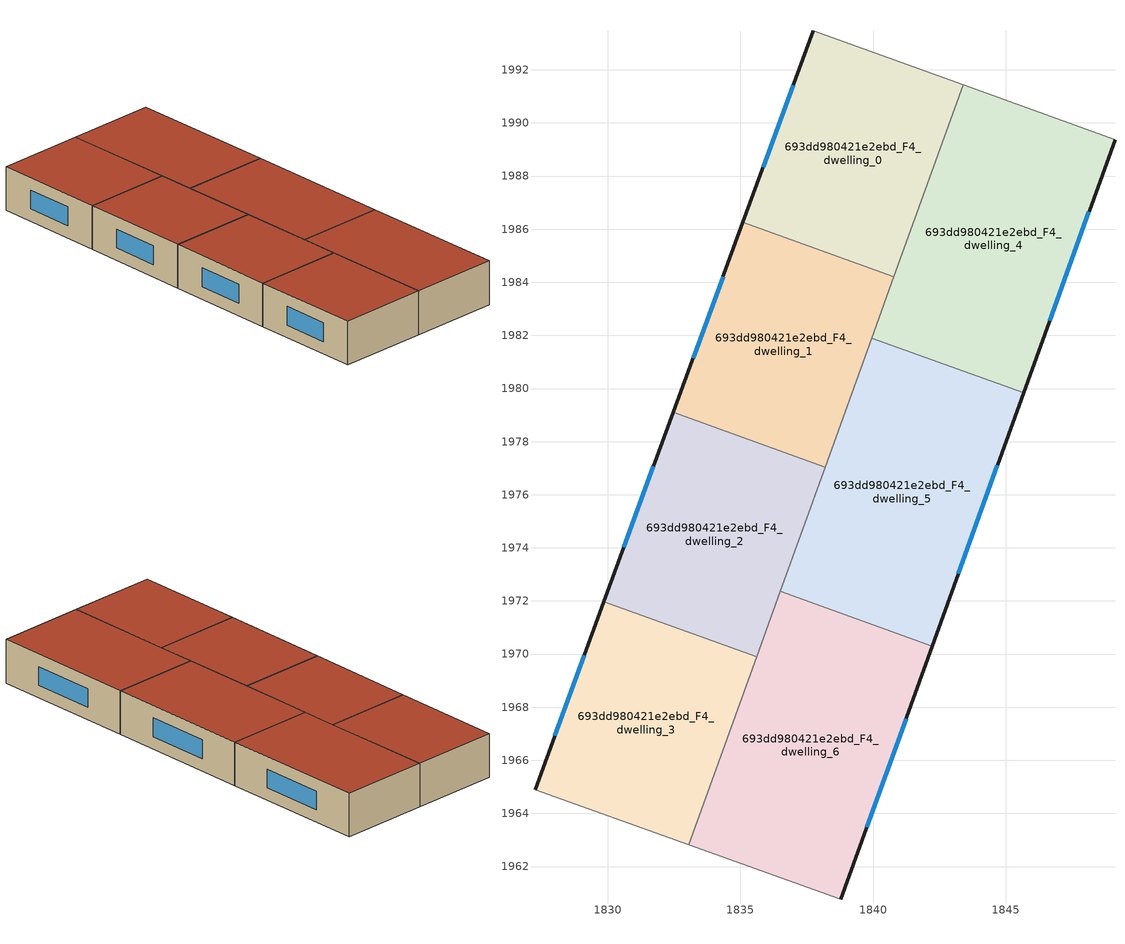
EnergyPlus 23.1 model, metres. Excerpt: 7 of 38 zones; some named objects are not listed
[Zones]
693dd980421e2ebd_F4_dwelling_0
 floor to 693dd980421e2ebd_F3_dwelling_0 (EU_floor_Construction): 1843.39,1991.44 1840.78,1984.21 1835.1,1986.26 1837.74,1993.48 z12
 wall outside (EU_wall_Construction): 1837.74,1993.48 1835.1,1986.26 z12:15
 wall adiabatic (EU_wall_Construction): 1843.39,1991.44 1837.74,1993.48 z12:15
 wall to 693dd980421e2ebd_F4_dwelling_1 (EU_wall_Construction): 1835.1,1986.26 1840.78,1984.21 z12:15
 wall to 693dd980421e2ebd_F4_dwelling_4 (EU_wall_Construction): 1840.78,1984.21 1843.39,1991.44 z12:15
 window (EU_Window_Construction): 1836.99,1991.42 1835.85,1988.33 z12.86:14.14
 roof outside (EU_roof_Construction): 1840.78,1984.21 1843.39,1991.44 1837.74,1993.48 1835.1,1986.26 z15
693dd980421e2ebd_F4_dwelling_1
 floor to 693dd980421e2ebd_F3_dwelling_1 (EU_floor_Construction): 1840.78,1984.21 1838.19,1977.04 1832.47,1979.1 1835.1,1986.26 z12
 wall outside (EU_wall_Construction): 1835.1,1986.26 1832.47,1979.1 z12:15
 wall to 693dd980421e2ebd_F4_dwelling_2 (EU_wall_Construction): 1832.47,1979.1 1838.19,1977.04 z12:15
 wall to 693dd980421e2ebd_F4_dwelling_5 (EU_wall_Construction): 1838.19,1977.04 1839.95,1981.9 z12:15
 wall to 693dd980421e2ebd_F4_dwelling_4 (EU_wall_Construction): 1839.95,1981.9 1840.78,1984.21 z12:15
 window (EU_Window_Construction): 1834.35,1984.22 1833.22,1981.15 z12.86:14.14
 roof outside (EU_roof_Construction): 1838.19,1977.04 1840.78,1984.21 1835.1,1986.26 1832.47,1979.1 z15
693dd980421e2ebd_F4_dwelling_2
 floor to 693dd980421e2ebd_F3_dwelling_2 (EU_floor_Construction): 1838.19,1977.04 1835.62,1969.9 1829.86,1971.98 1832.47,1979.1 z12
 wall outside (EU_wall_Construction): 1832.47,1979.1 1829.86,1971.98 z12:15
 wall to 693dd980421e2ebd_F4_dwelling_3 (EU_wall_Construction): 1829.86,1971.98 1835.62,1969.9 z12:15
 wall to 693dd980421e2ebd_F4_dwelling_6 (EU_wall_Construction): 1835.62,1969.9 1836.5,1972.36 z12:15
 wall to 693dd980421e2ebd_F4_dwelling_5 (EU_wall_Construction): 1836.5,1972.36 1838.19,1977.04 z12:15
 window (EU_Window_Construction): 1831.73,1977.06 1830.61,1974.01 z12.86:14.14
 roof outside (EU_roof_Construction): 1835.62,1969.9 1838.19,1977.04 1832.47,1979.1 1829.86,1971.98 z15
693dd980421e2ebd_F4_dwelling_3
 floor to 693dd980421e2ebd_F3_dwelling_3 (EU_floor_Construction): 1835.62,1969.9 1833.06,1962.82 1827.27,1964.9 1829.86,1971.98 z12
 wall outside (EU_wall_Construction): 1829.86,1971.98 1827.27,1964.9 z12:15
 wall adiabatic (EU_wall_Construction): 1827.27,1964.9 1833.06,1962.82 z12:15
 wall to 693dd980421e2ebd_F4_dwelling_6 (EU_wall_Construction): 1833.06,1962.82 1835.62,1969.9 z12:15
 window (EU_Window_Construction): 1829.12,1969.96 1828.01,1966.92 z12.86:14.14
 roof outside (EU_roof_Construction): 1833.06,1962.82 1835.62,1969.9 1829.86,1971.98 1827.27,1964.9 z15
693dd980421e2ebd_F4_dwelling_4
 floor to 693dd980421e2ebd_F3_dwelling_4 (EU_floor_Construction): 1849.11,1989.37 1845.67,1979.83 1839.95,1981.9 1843.39,1991.44 z12
 wall outside (EU_wall_Construction): 1845.67,1979.83 1849.11,1989.37 z12:15
 wall adiabatic (EU_wall_Construction): 1849.11,1989.37 1843.39,1991.44 z12:15
 wall to 693dd980421e2ebd_F4_dwelling_5 (EU_wall_Construction): 1839.95,1981.9 1845.67,1979.83 z12:15
 window (EU_Window_Construction): 1846.65,1982.56 1848.12,1986.65 z12.86:14.14
 roof outside (EU_roof_Construction): 1845.67,1979.83 1849.11,1989.37 1843.39,1991.44 1839.95,1981.9 z15
693dd980421e2ebd_F4_dwelling_5
 floor to 693dd980421e2ebd_F3_dwelling_5 (EU_floor_Construction): 1845.67,1979.83 1842.22,1970.3 1836.5,1972.36 1839.95,1981.9 z12
 wall outside (EU_wall_Construction): 1842.22,1970.3 1845.67,1979.83 z12:15
 wall to 693dd980421e2ebd_F4_dwelling_6 (EU_wall_Construction): 1836.5,1972.36 1842.22,1970.3 z12:15
 window (EU_Window_Construction): 1843.21,1973.02 1844.68,1977.11 z12.86:14.14
 roof outside (EU_roof_Construction): 1842.22,1970.3 1845.67,1979.83 1839.95,1981.9 1836.5,1972.36 z15
693dd980421e2ebd_F4_dwelling_6
 floor to 693dd980421e2ebd_F3_dwelling_6 (EU_floor_Construction): 1842.22,1970.3 1838.78,1960.76 1833.06,1962.82 1836.5,1972.36 z12
 wall outside (EU_wall_Construction): 1838.78,1960.76 1842.22,1970.3 z12:15
 wall adiabatic (EU_wall_Construction): 1833.06,1962.82 1838.78,1960.76 z12:15
 window (EU_Window_Construction): 1839.77,1963.49 1841.24,1967.57 z12.86:14.14
 roof outside (EU_roof_Construction): 1838.78,1960.76 1842.22,1970.3 1836.5,1972.36 1833.06,1962.82 z15
[Building]
EU S2 Campaign: North Axis=0; Terrain=City; Solar Distribution=FullExterior
[Site:Location]
Helsinki-Vantaa.AP: Latitude=60.317; Longitude=24.963; Time Zone=2; Elevation=54.6
[SizingPeriod:WeatherFileDays]
AnnualSizingPeriod: Begin Month=1; Begin Day of Month=1; End Month=12; End Day of Month=31; Day of Week for Start Day=Monday; Use Weather File Daylight Saving Period=No; Use Weather File Rain and Snow Indicators=No
[MATERIAL]
EU_InternalMass_Material: Roughness=MediumRough; Thickness=0.1; Conductivity=1; Density=1800; Specific Heat=900; Thermal Absorptance=0.9; Solar Absorptance=0.7; Visible Absorptance=0.7
[MATERIAL:NOMASS] Roughness=MediumRough; Thermal Absorptance=0.9; Solar Absorptance=0.7; Visible Absorptance=0.7
Name | Thermal Resistance
EU_wall_NoMass | 1.10183
EU_roof_NoMass; EU_floor_NoMass | 1.70606
[WINDOWMATERIAL:SIMPLEGLAZINGSYSTEM]
EU_Window_SimpleGlazing: UFactor=3.11035; Solar Heat Gain Coefficient=0.8; Visible Transmittance=0.8
[CONSTRUCTION]
EU_wall_Construction: EU_wall_NoMass
EU_roof_Construction: EU_roof_NoMass
EU_floor_Construction: EU_floor_NoMass
EU_Window_Construction: EU_Window_SimpleGlazing
EU_InternalMass_Construction: EU_InternalMass_Material
[ZONE] Type=1; Multiplier=1; Ceiling Height=autocalculate; Floor Area=autocalculate; Part of Total Floor Area=Yes
Name | Volume
693dd980421e2ebd_F4_dwelling_0 | 138.757
693dd980421e2ebd_F4_dwelling_1 | 138.762
693dd980421e2ebd_F4_dwelling_2 | 138.732
693dd980421e2ebd_F4_dwelling_3 | 138.758
693dd980421e2ebd_F4_dwelling_4 | 185.016
693dd980421e2ebd_F4_dwelling_5 | 185.002
693dd980421e2ebd_F4_dwelling_6 | 184.988
[INTERNALMASS] Construction=EU_InternalMass_Construction
Name | Zone or ZoneList | Surface Area
693dd980421e2ebd_F4_dwelling_0_EU_InternalMass | 693dd980421e2ebd_F4_dwelling_0 | 46.2524
693dd980421e2ebd_F4_dwelling_1_EU_InternalMass | 693dd980421e2ebd_F4_dwelling_1 | 46.2538
693dd980421e2ebd_F4_dwelling_2_EU_InternalMass | 693dd980421e2ebd_F4_dwelling_2 | 46.2443
693dd980421e2ebd_F4_dwelling_3_EU_InternalMass | 693dd980421e2ebd_F4_dwelling_3 | 46.2527
693dd980421e2ebd_F4_dwelling_4_EU_InternalMass | 693dd980421e2ebd_F4_dwelling_4 | 61.6719
693dd980421e2ebd_F4_dwelling_5_EU_InternalMass | 693dd980421e2ebd_F4_dwelling_5 | 61.6674
693dd980421e2ebd_F4_dwelling_6_EU_InternalMass | 693dd980421e2ebd_F4_dwelling_6 | 61.6623
[OTHEREQUIPMENT] Fuel Type=Electricity; Design Level Calculation Method=Watts/Area; Power per Zone Floor Area=1; Fraction Latent=0; Fraction Radiant=0; Fraction Lost=0; Carbon Dioxide Generation Rate=0; EndUse Subcategory=EU_Step8_InternalGains
Name | Zone or ZoneList or Space or SpaceList | Schedule
EU_Step8_InternalGain_693dd980421e2ebd_F4_dwelling_0_f000 | 693dd980421e2ebd_F4_dwelling_0 | EU_Step8_GainSchedule_693dd980421e2ebd_F4_dwelling_0_f000
EU_Step8_InternalGain_693dd980421e2ebd_F4_dwelling_1_f000 | 693dd980421e2ebd_F4_dwelling_1 | EU_Step8_GainSchedule_693dd980421e2ebd_F4_dwelling_1_f000
EU_Step8_InternalGain_693dd980421e2ebd_F4_dwelling_2_f000 | 693dd980421e2ebd_F4_dwelling_2 | EU_Step8_GainSchedule_693dd980421e2ebd_F4_dwelling_2_f000
EU_Step8_InternalGain_693dd980421e2ebd_F4_dwelling_3_f000 | 693dd980421e2ebd_F4_dwelling_3 | EU_Step8_GainSchedule_693dd980421e2ebd_F4_dwelling_3_f000
EU_Step8_InternalGain_693dd980421e2ebd_F4_dwelling_4_f000 | 693dd980421e2ebd_F4_dwelling_4 | EU_Step8_GainSchedule_693dd980421e2ebd_F4_dwelling_4_f000
EU_Step8_InternalGain_693dd980421e2ebd_F4_dwelling_5_f000 | 693dd980421e2ebd_F4_dwelling_5 | EU_Step8_GainSchedule_693dd980421e2ebd_F4_dwelling_5_f000
EU_Step8_InternalGain_693dd980421e2ebd_F4_dwelling_6_f000 | 693dd980421e2ebd_F4_dwelling_6 | EU_Step8_GainSchedule_693dd980421e2ebd_F4_dwelling_6_f000
[ZONEVENTILATION:DESIGNFLOWRATE] Schedule=EU_AlwaysOn; Design Flow Rate Calculation Method=AirChanges/Hour; Air Changes per Hour=0.756316; Ventilation Type=Natural; Fan Pressure Rise=0; Fan Total Efficiency=1; Constant Term Coefficient=1; Temperature Term Coefficient=0; Velocity Term Coefficient=0; Velocity Squared Term Coefficient=0; Minimum Indoor Temperature=-100; Maximum Indoor Temperature=100; Delta Temperature=-100; Minimum Outdoor Temperature=-100; Maximum Outdoor Temperature=100; Maximum Wind Speed=40
Name | Zone or ZoneList or Space or SpaceList
EU_ConstantAir_693dd980421e2ebd_F4_dwelling_0 | 693dd980421e2ebd_F4_dwelling_0
EU_ConstantAir_693dd980421e2ebd_F4_dwelling_1 | 693dd980421e2ebd_F4_dwelling_1
EU_ConstantAir_693dd980421e2ebd_F4_dwelling_2 | 693dd980421e2ebd_F4_dwelling_2
EU_ConstantAir_693dd980421e2ebd_F4_dwelling_3 | 693dd980421e2ebd_F4_dwelling_3
EU_ConstantAir_693dd980421e2ebd_F4_dwelling_4 | 693dd980421e2ebd_F4_dwelling_4
EU_ConstantAir_693dd980421e2ebd_F4_dwelling_5 | 693dd980421e2ebd_F4_dwelling_5
EU_ConstantAir_693dd980421e2ebd_F4_dwelling_6 | 693dd980421e2ebd_F4_dwelling_6
[HVACTEMPLATE:ZONE:IDEALLOADSAIRSYSTEM] System Availability Schedule=EU_AlwaysOn; Maximum Heating Supply Air Temperature=50; Minimum Cooling Supply Air Temperature=13; Maximum Heating Supply Air Humidity Ratio=0.0156; Minimum Cooling Supply Air Humidity Ratio=0.0077; Heating Limit=NoLimit; Cooling Limit=NoLimit; Heating Availability Schedule=EU_AlwaysOn; Cooling Availability Schedule=EU_CoolingOff; Dehumidification Control Type=ConstantSensibleHeatRatio; Cooling Sensible Heat Ratio=0.7; Dehumidification Setpoint=60; Humidification Control Type=None; Humidification Setpoint=30; Outdoor Air Method=None; Outdoor Air Flow Rate per Person=0.00944; Outdoor Air Flow Rate per Zone Floor Area=0; Outdoor Air Flow Rate per Zone=0; Demand Controlled Ventilation Type=None; Outdoor Air Economizer Type=NoEconomizer; Heat Recovery Type=None; Sensible Heat Recovery Effectiveness=0.7; Latent Heat Recovery Effectiveness=0.65
Name | Template Thermostat
693dd980421e2ebd_F4_dwelling_0 | EU_HeatOnly_693dd980421e2ebd_F4_dwelling_0
693dd980421e2ebd_F4_dwelling_1 | EU_HeatOnly_693dd980421e2ebd_F4_dwelling_1
693dd980421e2ebd_F4_dwelling_2 | EU_HeatOnly_693dd980421e2ebd_F4_dwelling_2
693dd980421e2ebd_F4_dwelling_3 | EU_HeatOnly_693dd980421e2ebd_F4_dwelling_3
693dd980421e2ebd_F4_dwelling_4 | EU_HeatOnly_693dd980421e2ebd_F4_dwelling_4
693dd980421e2ebd_F4_dwelling_5 | EU_HeatOnly_693dd980421e2ebd_F4_dwelling_5
693dd980421e2ebd_F4_dwelling_6 | EU_HeatOnly_693dd980421e2ebd_F4_dwelling_6
[SIZING:ZONE] Zone Cooling Design Supply Air Temperature Input Method=SupplyAirTemperature; Zone Cooling Design Supply Air Temperature=13; Zone Heating Design Supply Air Temperature Input Method=SupplyAirTemperature; Zone Heating Design Supply Air Temperature=50; Zone Cooling Design Supply Air Humidity Ratio=0.008; Zone Heating Design Supply Air Humidity Ratio=0.008; Cooling Design Air Flow Method=DesignDay; Cooling Design Air Flow Rate=0; Cooling Minimum Air Flow per Zone Floor Area=0.000762; Cooling Minimum Air Flow=0; Cooling Minimum Air Flow Fraction=0.2; Heating Design Air Flow Method=DesignDay; Heating Design Air Flow Rate=0; Heating Maximum Air Flow per Zone Floor Area=0.002032; Heating Maximum Air Flow=0.141576; Heating Maximum Air Flow Fraction=0.3; Account for Dedicated Outdoor Air System=No; Dedicated Outdoor Air System Control Strategy=NeutralSupplyAir; Dedicated Outdoor Air Low Setpoint Temperature for Design=autosize; Dedicated Outdoor Air High Setpoint Temperature for Design=autosize; Zone Load Sizing Method=Sensible Load Only No Latent Load; Zone Latent Cooling Design Supply Air Humidity Ratio Input Method=HumidityRatioDifference; Zone Cooling Design Supply Air Humidity Ratio Difference=0.005; Zone Latent Heating Design Supply Air Humidity Ratio Input Method=HumidityRatioDifference; Zone Humidification Design Supply Air Humidity Ratio Difference=0.005
693dd980421e2ebd_F4_dwelling_0; 693dd980421e2ebd_F4_dwelling_1; 693dd980421e2ebd_F4_dwelling_2; 693dd980421e2ebd_F4_dwelling_3; 693dd980421e2ebd_F4_dwelling_4; 693dd980421e2ebd_F4_dwelling_5; 693dd980421e2ebd_F4_dwelling_6
[SCHEDULE:CONSTANT]
Name | Hourly Value
EU_AlwaysOn | 1
EU_CoolingOff | 0
[SCHEDULE:FILE] Column Number=1; Rows to Skip at Top=0; Number of Hours of Data=8760; Column Separator=Comma; Interpolate to Timestep=No; Minutes per Item=60; Adjust Schedule for Daylight Savings=Yes
Name | File
EU_Step8_GainSchedule_693dd980421e2ebd_F4_dwelling_0_f000 | ../../schedules/693dd980421e2ebd/693dd980421e2ebd_F4_dwelling_0_f000_gain.csv
EU_Step8_GainSchedule_693dd980421e2ebd_F4_dwelling_1_f000 | ../../schedules/693dd980421e2ebd/693dd980421e2ebd_F4_dwelling_1_f000_gain.csv
EU_Step8_GainSchedule_693dd980421e2ebd_F4_dwelling_2_f000 | ../../schedules/693dd980421e2ebd/693dd980421e2ebd_F4_dwelling_2_f000_gain.csv
EU_Step8_GainSchedule_693dd980421e2ebd_F4_dwelling_3_f000 | ../../schedules/693dd980421e2ebd/693dd980421e2ebd_F4_dwelling_3_f000_gain.csv
EU_Step8_GainSchedule_693dd980421e2ebd_F4_dwelling_4_f000 | ../../schedules/693dd980421e2ebd/693dd980421e2ebd_F4_dwelling_4_f000_gain.csv
EU_Step8_GainSchedule_693dd980421e2ebd_F4_dwelling_5_f000 | ../../schedules/693dd980421e2ebd/693dd980421e2ebd_F4_dwelling_5_f000_gain.csv
EU_Step8_GainSchedule_693dd980421e2ebd_F4_dwelling_6_f000 | ../../schedules/693dd980421e2ebd/693dd980421e2ebd_F4_dwelling_6_f000_gain.csv
